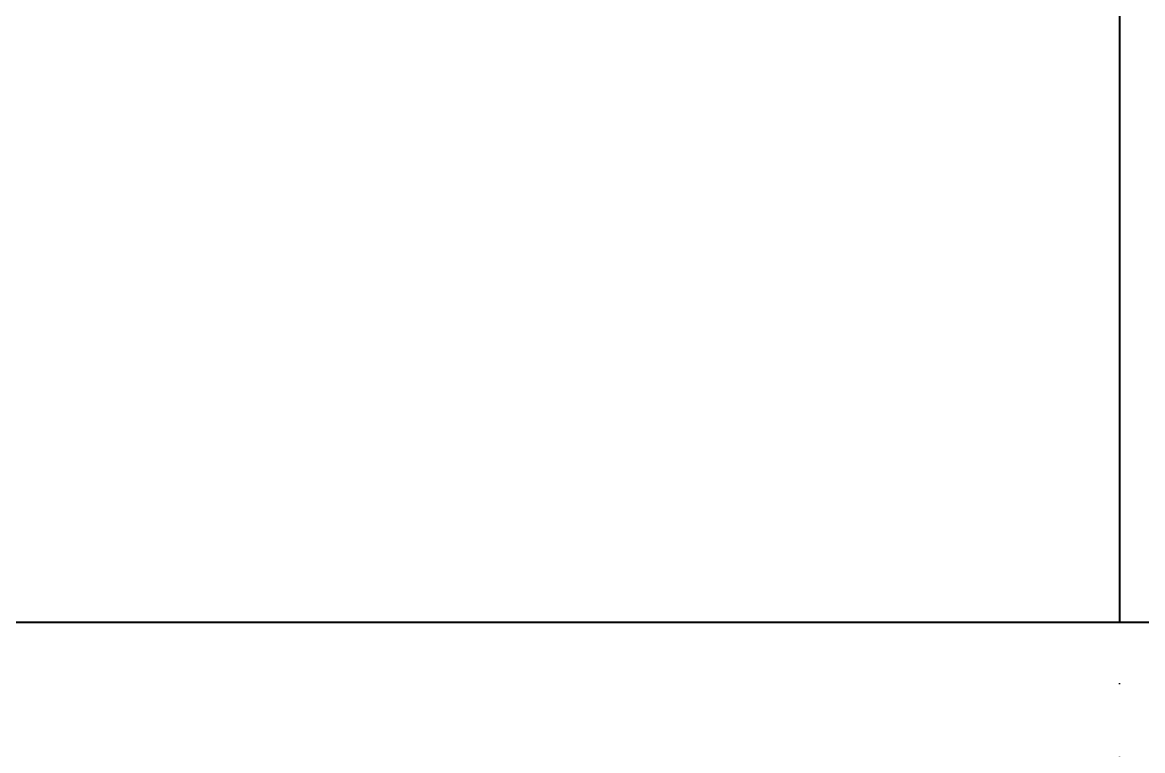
# Model space of a CAD drawing. Header units: millimetres. Extents: x 676 to 5035, y 216 to 2687.
# Drawn here: x 1881.3 to 2125, y 662.8 to 821.2 of the extents above; entities that cross this region are included whole.
import ezdxf

# ---------------------------------------------------------------- set-up
doc = ezdxf.new("R2010")
doc.units = ezdxf.units.MM
doc.linetypes.add('DOT2', pattern=[3.175, 0, -3.175])
doc.layers.add('SEM_AKS', color=161, linetype='Continuous')
doc.layers.add('SEM_DUVAR1', color=136, linetype='Continuous', lineweight=40)
doc.layers.add('SEM_TARAMA', color=253, linetype='Continuous', lineweight=5)

msp = doc.modelspace()

# ---------------------------------------------------------------- hatches: boundary and pattern name
at = {"layer": 'SEM_TARAMA'}
h = msp.add_hatch(dxfattribs=at)
h.set_pattern_fill('ANGLE', color=256, scale=5)
h.set_pattern_definition([(0, (-346.05, -108.6), (0, 34.925), [25.4, -9.525]), (90, (-346.05, -108.6), (-34.925, 2e-15), [25.4, -9.525])])
h.paths.add_polyline_path([(1469, 2040.64), (1319, 2040.64), (1319, 1890.64), (1469, 1890.64)])
h.paths.add_polyline_path([(1469, 825.64), (1319, 825.64), (1319.01, 675.64), (1469, 675.64)])
h.paths.add_polyline_path([(4401, 825.64), (4251, 825.64), (4251, 675.64), (4401, 675.64)])
h.paths.add_polyline_path([(4401, 2040.64), (4251, 2040.64), (4251, 1890.64), (4401, 1890.64), (4401, 1935.64)])
h.paths.add_polyline_path([(4396, 1277.64), (4396, 1282.64), (4386, 1282.64), (4386, 1350.64), (4261, 1350.64), (4261, 1212.74), (4262.9, 1212.74), (4262.9, 1214.45), (4264.61, 1214.45), (4264.61, 1212.74), (4265.18, 1212.74), (4396, 1212.72)])
h.paths.add_polyline_path([(4396, 1497.64), (4265.06, 1497.64), (4265.06, 1496.65), (4263.34, 1496.65), (4261, 1496.65), (4261, 1370.64), (4386, 1370.64), (4386, 1433.48), (4396, 1433.48)])
h.paths.add_polyline_path([(4396, 1608.64), (4251, 1608.64), (4251, 1497.64), (4396, 1497.64)])
h.paths.add_polyline_path([(4348.92, 1594.2), (4259.92, 1594.2), (4259.92, 1506.92), (4259.92, 1505.21, 0.414214)], flags=16)
h.paths.add_polyline_path([(4325.89, 1574.81), (4271.32, 1574.81), (4271.32, 1588.77), (4325.89, 1588.77)], flags=0)
h.paths.add_polyline_path([(4277.04, 1595.92), (4277.04, 1598.2), (4331.8, 1598.2), (4331.8, 1595.92)], flags=16)
h.paths.add_polyline_path([(4331.23, 1596.49), (4277.61, 1596.49), (4277.61, 1597.63), (4331.23, 1597.63)], flags=0)
h.paths.add_polyline_path([(4265.63, 1504.07), (4265.63, 1498.36), (4264.48, 1498.36), (4259.92, 1498.36), (4259.92, 1501.22), (4264.48, 1501.22), (4264.48, 1504.07)], flags=16)
h.paths.add_polyline_path([(4265.63, 1601.05), (4264.48, 1601.05), (4264.48, 1603.9), (4259.92, 1603.9), (4259.92, 1606.75), (4263.34, 1606.75), (4263.34, 1608.47), (4265.06, 1608.47), (4265.06, 1606.75), (4265.63, 1606.75)], flags=16)
h.paths.add_polyline_path([(4396, 1212.64), (4265.18, 1212.64), (4265.18, 1207.04), (4264.04, 1207.04), (4264.04, 1205.78, -0.399265), (4348.47, 1116.9), (4348.47, 1111.2), (4264.04, 1111.2), (4264.04, 1110.06), (4265.18, 1110.06), (4265.18, 1104.35), (4264.61, 1104.35), (4264.61, 1102.64), (4396, 1102.64)])
h.paths.add_polyline_path([(1459.01, 1497.64), (1324, 1497.64), (1324, 1427.64), (1334.01, 1427.64), (1334.01, 1370.64), (1459.01, 1370.64), (1459.01, 1427.64)])
h.paths.add_polyline_path([(1370.47, 1595.19), (1370.47, 1600.9), (1454.9, 1600.9), (1454.9, 1602.04), (1453.76, 1602.04), (1453.76, 1607.74), (1454.33, 1607.74), (1454.33, 1608.64), (1334.01, 1608.64), (1324, 1608.64), (1324, 1497.64), (1454.33, 1497.64), (1454.33, 1499.35), (1453.76, 1499.35), (1453.76, 1505.06), (1454.9, 1505.06), (1454.9, 1506.31, -0.399265)])
h.paths.add_polyline_path([(1459.01, 1282.64), (1459.01, 1350.64), (1334.01, 1350.64), (1334.01, 1282.64), (1324.01, 1282.64), (1324.01, 1212.64), (1459.01, 1212.64)])
h.paths.add_polyline_path([(1469, 1212.64), (1324.01, 1212.64), (1324.01, 1102.64), (1334.01, 1102.64), (1469, 1102.64)])
h.paths.add_polyline_path([(4258.28, 1280.74), (4360.63, 1280.74), (4360.63, 1352.94), (4258.28, 1352.94)], flags=9)
h.paths.add_polyline_path([(4261.31, 1380.61), (4363.66, 1380.61), (4363.66, 1452.81), (4261.31, 1452.81)], flags=24)
h.paths.add_polyline_path([(1335.98, 1389.01), (1438.32, 1389.01), (1438.32, 1461.22), (1335.98, 1461.22)], flags=24)
h.paths.add_polyline_path([(1332.08, 1276.31), (1434.43, 1276.31), (1434.43, 1348.52), (1332.08, 1348.52)], flags=24)

# ---------------------------------------------------------------- linework, layer by layer
at = {"layer": 'SEM_AKS', "linetype": 'DOT2', "ltscale": 5}
msp.add_line((2120, 2610.36), (2120, 215.5), dxfattribs=at)
at = {"layer": 'SEM_DUVAR1'}
for p, q in [((2120, 1102.64), (2120, 690.64)), ((1914, 690.64), (1484, 690.64)), ((2136, 690.64), (1790, 690.64)), ((2214, 690.64), (1868, 690.64)), ((2214, 690.64), (1914, 690.64))]:
    msp.add_line(p, q, dxfattribs=at)

doc.saveas('drawing.dxf')
